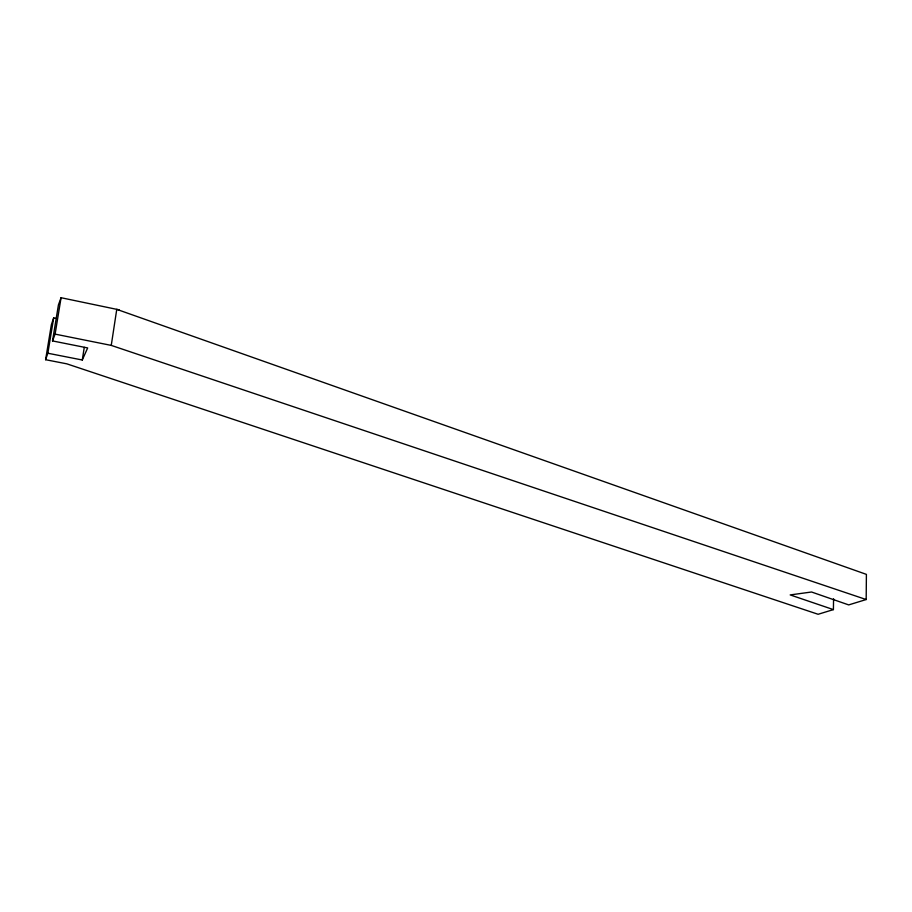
<?xml version="1.0" encoding="UTF-8"?>
<svg xmlns="http://www.w3.org/2000/svg" width="912" height="912" viewBox="0 0 912 912"><rect width="100%" height="100%" fill="white"/><g stroke="black" fill="none" stroke-linecap="round" stroke-linejoin="round"><path stroke-width="1.37" d="M866.183 599.537L866.4 574.378L116.759 309.35L111.253 345.397L866.183 599.537L848.707 604.907L811.532 592.002L790.191 594.92L833.408 609.604L833.568 598.739M833.408 609.604L818.121 614.278L66.793 363.831L45.6 359.704L47.857 353.24L82.274 360.001L84.269 347.347M82.274 360.001L87.666 347.939L52.52 340.928L58.425 304.904L61.07 297.722L119.164 309.852M52.52 340.928L55.108 334.123L61.07 297.722M45.6 359.704L51.368 324.706L53.683 317.889L56.407 318.448M47.857 353.24L53.683 317.889M55.108 334.123L111.253 345.397"/></g></svg>
